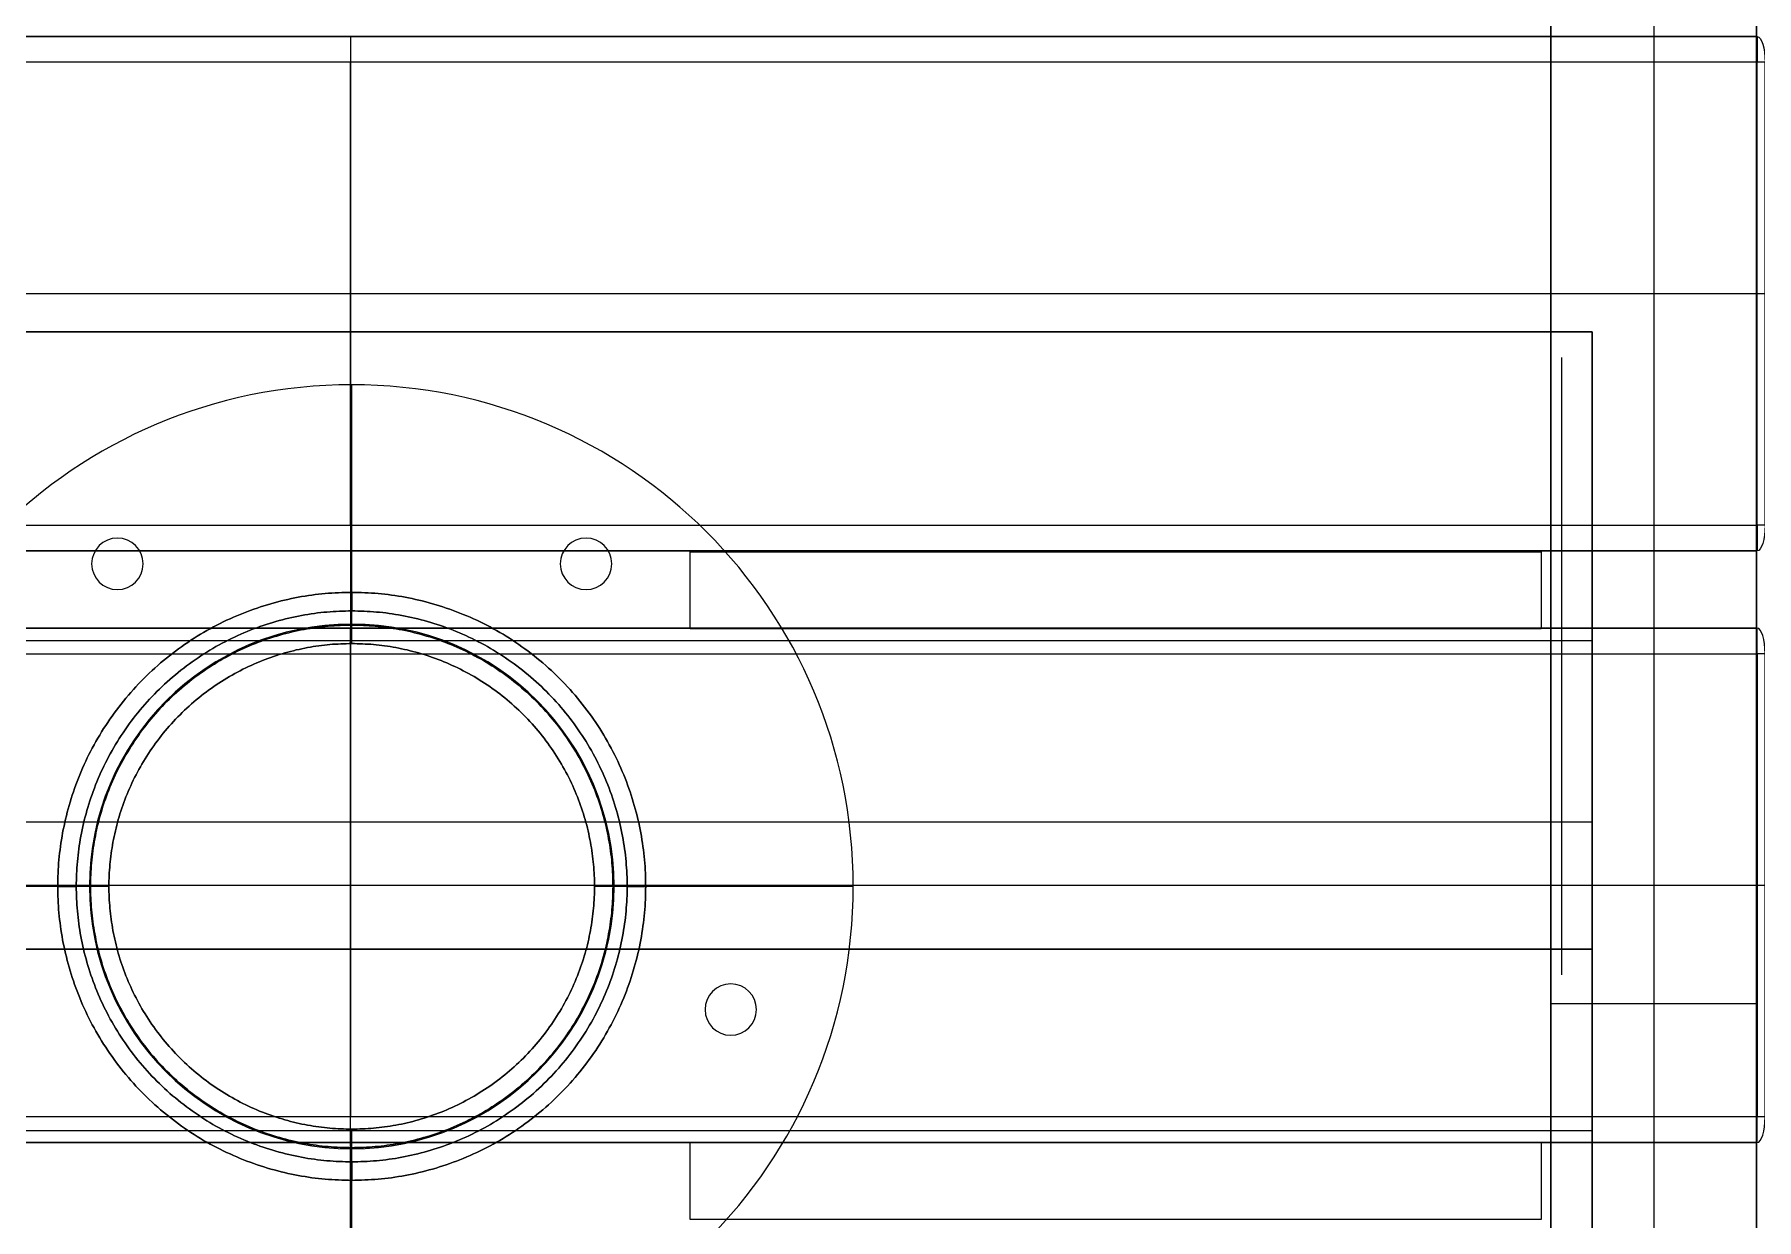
# Model space of a CAD drawing. Header units: millimetres. Extents: x -3602 to 1532, y 0 to 13678.
# Drawn here: x -3387.1 to -3052.3, y 13332.2 to 13562.5 of the extents above; entities that cross this region are included whole.
import ezdxf

# ---------------------------------------------------------------- set-up
doc = ezdxf.new("R2010")
doc.units = ezdxf.units.MM
doc.header["$MEASUREMENT"] = 0
doc.layers.add('Domyślny', color=7, linetype='Continuous', true_color=0x000000)

# ---------------------------------------------------------------- blocks, each defined once
blk = doc.blocks.new('ZD 06_Bez rowka')
at = {"layer": 'Domyślny'}
for p, q in [((-45, 19), (45, 19)), ((0, 19, -895), (0, 19, 895)), ((-50, -19), (-50, 14)), ((0, -19, 900), (0, 14, 900)), ((0, -19, -900), (0, 14, -900)), ((50, -19), (50, 14)), ((-50, -2.5, 895), (-50, -2.5, -895)), ((-45, -2.5, 900), (45, -2.5, 900)), ((-45, -2.5, -900), (45, -2.5, -900)), ((50, -2.5, -895), (50, -2.5, 895)), ((50, -19), (-50, -19)), ((0, -19, -900), (0, -19, 900))]:
    blk.add_line(p, q, dxfattribs=at)
for centre, start, end in [((-45, 14, -895), 90, 180), ((-45, 14, 895), 90, 180), ((-45, 14, -895), 90, 180), ((-45, 14), 90, 180), ((45, 14, -895), 360, 90), ((45, 14, 895), 360, 90), ((45, 14, -895), 0, 90), ((45, 14), 0, 90)]:
    blk.add_arc(centre, 5, start, end, dxfattribs=at)
at = {"layer": 'Domyślny', "extrusion": (1, 1.84741e-14, 9.09495e-14)}
blk.add_arc((14, -895, -45), 5, 270, 0, dxfattribs=at)
at = {"layer": 'Domyślny', "extrusion": (1, -7.10543e-15, -1.56319e-14)}
blk.add_arc((14, 895, -45), 5, 0, 90, dxfattribs=at)
at = {"layer": 'Domyślny', "extrusion": (1, 0, 0)}
for centre, start, end in [((14, -895), 270, 0), ((14, 895), 0, 90)]:
    blk.add_arc(centre, 5, start, end, dxfattribs=at)
at = {"layer": 'Domyślny', "extrusion": (1, -7.10543e-15, 1.08002e-13)}
blk.add_arc((14, -895, 45), 5, 270, 0, dxfattribs=at)
at = {"layer": 'Domyślny', "extrusion": (1, 3.55271e-14, 1.13687e-14)}
blk.add_arc((14, 895, 45), 5, 0, 90, dxfattribs=at)
at = {"layer": 'Domyślny', "extrusion": (-1.42109e-15, 1, -2.84217e-15)}
blk.add_arc((45, -895, 14), 5, 270, 360, dxfattribs=at)
at = {"layer": 'Domyślny', "extrusion": (-8.52651e-15, 1, 1.20792e-14)}
blk.add_arc((45, 895, 14), 5, 0, 90, dxfattribs=at)
at = {"layer": 'Domyślny', "extrusion": (-4.0492e-29, 1, -1.42109e-15)}
blk.add_arc((-45, -895, 14), 5, 180, 270, dxfattribs=at)
at = {"layer": 'Domyślny', "extrusion": (5.68434e-15, 1, -1.29656e-28)}
blk.add_arc((-45, 895, 14), 5, 90, 180, dxfattribs=at)
at = {"layer": 'Domyślny', "extrusion": (0, 1, 0)}
for centre, start, end in [((45, -895, -2.5), 270, 0), ((45, 895, -2.5), 0, 90), ((-45, -895, -2.5), 180, 270), ((-45, 895, -2.5), 90, 180)]:
    blk.add_arc(centre, 5, start, end, dxfattribs=at)
at = {"layer": 'Domyślny', "extrusion": (-1.06581e-14, 1, -1.49214e-14)}
blk.add_arc((45, -895, -19), 5, 270, 0, dxfattribs=at)
at = {"layer": 'Domyślny', "extrusion": (6.39488e-15, 1, -7.10543e-16)}
blk.add_arc((45, 895, -19), 5, 0, 90, dxfattribs=at)
at = {"layer": 'Domyślny', "extrusion": (5.68434e-15, 1, -1.42109e-14)}
blk.add_arc((-45, -895, -19), 5, 180, 270, dxfattribs=at)
at = {"layer": 'Domyślny', "extrusion": (-2.77112e-14, 1, -1.42109e-14)}
blk.add_arc((-45, 895, -19), 5, 90, 180, dxfattribs=at)
at = {"layer": 'Domyślny'}
for points in [[(-45, 19, -895), (0, 19, -895), (45, 19, -895)], [(-45, 19, 895), (-45, 19), (-45, 19, -895)], [(45, 19, 895), (0, 19, 895), (-45, 19, 895)], [(45, 19, -895), (45, 19), (45, 19, 895)], [(-50, 14, 895), (-50, -2.5, 895), (-50, -19, 895)], [(-50, 14, -895), (-50, 14), (-50, 14, 895)], [(-50, -19, -895), (-50, -2.5, -895), (-50, 14, -895)], [(45, 14, 900), (0, 14, 900), (-45, 14, 900)], [(-45, 14, 900), (-45, -2.5, 900), (-45, -19, 900)], [(45, 14, -900), (0, 14, -900), (-45, 14, -900)], [(-45, 14, -900), (-45, -2.5, -900), (-45, -19, -900)], [(45, -19, 900), (45, -2.5, 900), (45, 14, 900)], [(45, -19, -900), (45, -2.5, -900), (45, 14, -900)], [(50, 14, 895), (50, 14), (50, 14, -895)], [(50, -19, 895), (50, -2.5, 895), (50, 14, 895)], [(50, 14, -895), (50, -2.5, -895), (50, -19, -895)], [(-50, -19, 895), (-50, -19), (-50, -19, -895)], [(-45, -19, 900), (0, -19, 900), (45, -19, 900)], [(45, -19, -900), (0, -19, -900), (-45, -19, -900)], [(50, -19, 895), (50, -19), (50, -19, -895)]]:
    blk.add_open_spline(points, degree=2, dxfattribs=at)

msp = doc.modelspace()

# ---------------------------------------------------------------- linework, layer by layer
at = {"layer": 'Domyślny'}
for p, q in [((-3092.27, 13571.6, 379), (-3092.27, 13222.82, 379)), ((-3092.27, 13571.58, 377), (-3092.27, 13222.82, 377)), ((-3092.27, 13222.82, 375), (-3092.27, 13571.57, 375)), ((-3072.27, 13571.6, 379), (-3072.27, 13222.82, 379)), ((-3072.27, 13571.57, 375), (-3072.27, 13222.82, 375)), ((-3052.27, 13222.82, 379), (-3052.27, 13571.6, 379)), ((-3052.27, 13571.58, 377), (-3052.27, 13222.82, 377)), ((-3052.27, 13222.82, 375), (-3052.27, 13571.57, 375)), ((-3325.6, 13504.75, 374.9), (-3325.6, 13504.75, 378.9)), ((-3084.23, 13504.75, 378.9), (-3084.23, 13504.75, 374.9)), ((-3325.39, 13494.44, -222.35), (-3325.39, 13494.44, -228.35)), ((-3325.39, 13447.94, -222.35), (-3325.39, 13494.44, -222.35)), ((-3325.39, 13447.94, -228.35), (-3325.39, 13494.44, -228.35)), ((-3370.95, 13464.64, -228.35), (-3370.95, 13464.64, -222.35)), ((-3279.84, 13464.64, -228.35), (-3279.84, 13464.64, -222.35)), ((-3375.95, 13459.64, -228.35), (-3375.95, 13459.64, -222.35)), ((-3365.95, 13459.64, -228.35), (-3365.95, 13459.64, -222.35)), ((-3284.84, 13459.64, -228.35), (-3284.84, 13459.64, -222.35)), ((-3274.84, 13459.64, -228.35), (-3274.84, 13459.64, -222.35)), ((-3370.95, 13454.64, -222.35), (-3370.95, 13454.64, -228.35)), ((-3325.39, 13454.09, 127.32), (-3325.39, 13454.09, 377.69)), ((-3279.84, 13454.64, -222.35), (-3279.84, 13454.64, -228.35)), ((-3325.39, 13450.49, 377.69), (-3325.39, 13450.49, 127.32)), ((-3325.39, 13447.94, -228.35), (-3325.39, 13447.94, -222.35)), ((-3325.39, 13447.74, 198.19), (-3325.39, 13447.74, -222.91)), ((-3325.39, 13444.14, -222.91), (-3325.39, 13444.14, 198.19)), ((-3084.23, 13444.75, 374.9), (-3084.23, 13444.75, 378.9)), ((-3084.23, 13409.44, 378.9), (-3084.23, 13409.44, 374.9)), ((-3376.39, 13396.94, -222.35), (-3422.89, 13396.94, -222.35)), ((-3376.39, 13396.94, -228.35), (-3422.89, 13396.94, -228.35)), ((-3376.39, 13396.94, -222.35), (-3376.39, 13396.94, -228.35)), ((-3274.39, 13396.94, -222.35), (-3274.39, 13396.94, -228.35)), ((-3227.89, 13396.94, -222.35), (-3274.39, 13396.94, -222.35)), ((-3227.89, 13396.94, -228.35), (-3274.39, 13396.94, -228.35)), ((-3227.89, 13396.94, -222.35), (-3227.89, 13396.94, -228.35)), ((-3084.23, 13384.75, 378.9), (-3084.23, 13384.75, 374.9)), ((-3251.69, 13377.99, -228.35), (-3251.69, 13377.99, -222.35)), ((-3256.69, 13372.99, -228.35), (-3256.69, 13372.99, -222.35)), ((-3246.69, 13372.99, -228.35), (-3246.69, 13372.99, -222.35)), ((-3251.69, 13367.99, -222.35), (-3251.69, 13367.99, -228.35)), ((-3325.39, 13349.74, 198.19), (-3325.39, 13349.74, -222.91)), ((-3084.23, 13349.44, 374.9), (-3084.23, 13349.44, 378.9)), ((-3325.39, 13346.14, -222.91), (-3325.39, 13346.14, 198.19)), ((-3325.39, 13345.94, -222.35), (-3325.39, 13345.94, -228.35)), ((-3325.39, 13324.44, -222.35), (-3325.39, 13345.94, -222.35)), ((-3325.39, 13324.44, -228.35), (-3325.39, 13345.94, -228.35)), ((-3325.39, 13343.39, 127.32), (-3325.39, 13343.39, 377.69)), ((-3325.39, 13339.79, 377.69), (-3325.39, 13339.79, 127.32))]:
    msp.add_line(p, q, dxfattribs=at)
msp.add_lwpolyline([(-3090.17, 13499.75), (-3090.17, 13379.75)], dxfattribs=at)
for centre, radius, start, end in [((-3325.39, 13396.94, -222.35), 97.5, 90, 270), ((-3325.39, 13396.94, -228.35), 97.5, 90, 270), ((-3325.39, 13396.94, -225.35), 97.5, 90, 270), ((-3325.39, 13396.94, -222.35), 97.5, 270, 90), ((-3325.39, 13396.94, -228.35), 97.5, 270, 90), ((-3325.39, 13396.94, -225.35), 97.5, 270, 90), ((-3370.95, 13459.64, -228.35), 5, 90, 270), ((-3370.95, 13459.64, -222.35), 5, 90, 270), ((-3370.95, 13459.64, -225.35), 5, 90, 270), ((-3370.95, 13459.64, -228.35), 5, 270, 90), ((-3370.95, 13459.64, -222.35), 5, 270, 90), ((-3370.95, 13459.64, -225.35), 5, 270, 90), ((-3279.84, 13459.64, -228.35), 5, 90, 270), ((-3279.84, 13459.64, -222.35), 5, 90, 270), ((-3279.84, 13459.64, -225.35), 5, 90, 270), ((-3279.84, 13459.64, -228.35), 5, 270, 90), ((-3279.84, 13459.64, -222.35), 5, 270, 90), ((-3279.84, 13459.64, -225.35), 5, 270, 90), ((-3325.39, 13396.94, -222.35), 51, 90, 270), ((-3325.39, 13396.94, -228.35), 51, 90, 270), ((-3325.39, 13396.94, -225.35), 51, 90, 270), ((-3325.39, 13396.94, -222.35), 51, 270, 90), ((-3325.39, 13396.94, -228.35), 51, 270, 90), ((-3325.39, 13396.94, -225.35), 51, 270, 90), ((-3251.69, 13372.99, -228.35), 5, 90, 270), ((-3251.69, 13372.99, -222.35), 5, 90, 270), ((-3251.69, 13372.99, -225.35), 5, 90, 270), ((-3251.69, 13372.99, -228.35), 5, 270, 90), ((-3251.69, 13372.99, -222.35), 5, 270, 90), ((-3251.69, 13372.99, -225.35), 5, 270, 90)]:
    msp.add_arc(centre, radius, start, end, dxfattribs=at)
for points in [[(-3084.23, 13504.75, 374.9), (-3325.6, 13504.75, 374.9), (-3566.98, 13504.75, 374.9)], [(-3084.23, 13504.75, 378.9), (-3325.6, 13504.75, 378.9), (-3566.98, 13504.75, 378.9)], [(-3566.98, 13504.75, 376.9), (-3325.6, 13504.75, 376.9), (-3084.23, 13504.75, 376.9)], [(-3325.6, 13504.75, 374.9), (-3325.6, 13457.1, 374.9), (-3325.6, 13409.44, 374.9)], [(-3325.6, 13504.75, 378.9), (-3325.6, 13457.1, 378.9), (-3325.6, 13409.44, 378.9)], [(-3084.23, 13409.44, 374.9), (-3084.23, 13457.1, 374.9), (-3084.23, 13504.75, 374.9)], [(-3084.23, 13409.44, 378.9), (-3084.23, 13457.1, 378.9), (-3084.23, 13504.75, 378.9)], [(-3084.23, 13504.75, 376.9), (-3084.23, 13457.1, 376.9), (-3084.23, 13409.44, 376.9)], [(-3259.61, 13447.01, 374.9), (-3259.61, 13454.5, 374.9), (-3259.61, 13461.99, 374.9)], [(-3259.61, 13461.99, 374.9), (-3176.89, 13461.99, 374.9), (-3094.16, 13461.99, 374.9)], [(-3259.61, 13447.01, 378.9), (-3259.61, 13454.5, 378.9), (-3259.61, 13461.99, 378.9)], [(-3259.61, 13461.99, 378.9), (-3176.89, 13461.99, 378.9), (-3094.16, 13461.99, 378.9)], [(-3259.61, 13461.99, 378.9), (-3259.61, 13461.99, 376.9), (-3259.61, 13461.99, 374.9)], [(-3176.89, 13461.99, 378.9), (-3176.89, 13461.99, 376.9), (-3176.89, 13461.99, 374.9)], [(-3094.16, 13461.99, 374.9), (-3094.16, 13454.5, 374.9), (-3094.16, 13447.01, 374.9)], [(-3094.16, 13461.99, 378.9), (-3094.16, 13454.5, 378.9), (-3094.16, 13447.01, 378.9)], [(-3094.16, 13461.99, 378.9), (-3094.16, 13461.99, 376.9), (-3094.16, 13461.99, 374.9)], [(-3325.39, 13454.09, 127.32), (-3325.39, 13452.29, 127.32), (-3325.39, 13450.49, 127.32)], [(-3259.61, 13454.5, 378.9), (-3259.61, 13454.5, 376.9), (-3259.61, 13454.5, 374.9)], [(-3094.16, 13454.5, 378.9), (-3094.16, 13454.5, 376.9), (-3094.16, 13454.5, 374.9)], [(-3325.39, 13444.14, 198.19), (-3325.39, 13445.94, 198.19), (-3325.39, 13447.74, 198.19)], [(-3325.39, 13444.14, -222.91), (-3325.39, 13445.94, -222.91), (-3325.39, 13447.74, -222.91)], [(-3094.16, 13447.01, 374.9), (-3176.89, 13447.01, 374.9), (-3259.61, 13447.01, 374.9)], [(-3094.16, 13447.01, 378.9), (-3176.89, 13447.01, 378.9), (-3259.61, 13447.01, 378.9)], [(-3259.61, 13447.01, 378.9), (-3259.61, 13447.01, 376.9), (-3259.61, 13447.01, 374.9)], [(-3176.89, 13447.01, 378.9), (-3176.89, 13447.01, 376.9), (-3176.89, 13447.01, 374.9)], [(-3094.16, 13447.01, 378.9), (-3094.16, 13447.01, 376.9), (-3094.16, 13447.01, 374.9)], [(-3566.98, 13444.75, 374.9), (-3325.6, 13444.75, 374.9), (-3084.23, 13444.75, 374.9)], [(-3566.98, 13444.75, 378.9), (-3325.6, 13444.75, 378.9), (-3084.23, 13444.75, 378.9)], [(-3084.23, 13409.44, 374.9), (-3325.6, 13409.44, 374.9), (-3566.98, 13409.44, 374.9)], [(-3084.23, 13409.44, 378.9), (-3325.6, 13409.44, 378.9), (-3566.98, 13409.44, 378.9)], [(-3325.6, 13409.44, 374.9), (-3325.6, 13397.1, 374.9), (-3325.6, 13384.75, 374.9)], [(-3325.6, 13409.44, 378.9), (-3325.6, 13397.1, 378.9), (-3325.6, 13384.75, 378.9)], [(-3084.23, 13384.75, 374.9), (-3084.23, 13397.1, 374.9), (-3084.23, 13409.44, 374.9)], [(-3084.23, 13384.75, 378.9), (-3084.23, 13397.1, 378.9), (-3084.23, 13409.44, 378.9)], [(-3084.23, 13409.44, 376.9), (-3084.23, 13397.1, 376.9), (-3084.23, 13384.75, 376.9)], [(-3382.54, 13396.94, 127.32), (-3380.74, 13396.94, 127.32), (-3378.94, 13396.94, 127.32)], [(-3382.54, 13396.94, 377.69), (-3382.54, 13396.94, 252.51), (-3382.54, 13396.94, 127.32)], [(-3378.94, 13396.94, 377.69), (-3378.94, 13396.94, 252.51), (-3378.94, 13396.94, 127.32)], [(-3376.19, 13396.94, 198.19), (-3376.19, 13396.94, -12.36), (-3376.19, 13396.94, -222.91)], [(-3372.59, 13396.94, 198.19), (-3374.39, 13396.94, 198.19), (-3376.19, 13396.94, 198.19)], [(-3372.59, 13396.94, -222.91), (-3374.39, 13396.94, -222.91), (-3376.19, 13396.94, -222.91)], [(-3372.59, 13396.94, 198.19), (-3372.59, 13396.94, -12.36), (-3372.59, 13396.94, -222.91)], [(-3278.19, 13396.94, 198.19), (-3278.19, 13396.94, -12.36), (-3278.19, 13396.94, -222.91)], [(-3274.59, 13396.94, 198.19), (-3276.39, 13396.94, 198.19), (-3278.19, 13396.94, 198.19)], [(-3274.59, 13396.94, -222.91), (-3276.39, 13396.94, -222.91), (-3278.19, 13396.94, -222.91)], [(-3274.59, 13396.94, 198.19), (-3274.59, 13396.94, -12.36), (-3274.59, 13396.94, -222.91)], [(-3271.84, 13396.94, 127.32), (-3270.04, 13396.94, 127.32), (-3268.24, 13396.94, 127.32)], [(-3271.84, 13396.94, 377.69), (-3271.84, 13396.94, 252.51), (-3271.84, 13396.94, 127.32)], [(-3268.24, 13396.94, 377.69), (-3268.24, 13396.94, 252.51), (-3268.24, 13396.94, 127.32)], [(-3566.98, 13384.75, 374.9), (-3325.6, 13384.75, 374.9), (-3084.23, 13384.75, 374.9)], [(-3084.23, 13384.75, 378.9), (-3325.6, 13384.75, 378.9), (-3566.98, 13384.75, 378.9)], [(-3325.6, 13289.44, 378.9), (-3325.6, 13337.1, 378.9), (-3325.6, 13384.75, 378.9)], [(-3325.6, 13289.44, 374.9), (-3325.6, 13337.1, 374.9), (-3325.6, 13384.75, 374.9)], [(-3084.23, 13289.44, 374.9), (-3084.23, 13337.1, 374.9), (-3084.23, 13384.75, 374.9)], [(-3084.23, 13289.44, 378.9), (-3084.23, 13337.1, 378.9), (-3084.23, 13384.75, 378.9)], [(-3084.23, 13384.75, 376.9), (-3084.23, 13337.1, 376.9), (-3084.23, 13289.44, 376.9)], [(-3092.27, 13374.13, 375), (-3092.27, 13374.14, 377), (-3092.27, 13374.16, 379)], [(-3092.27, 13374.16, 379), (-3072.27, 13374.16, 379), (-3052.27, 13374.16, 379)], [(-3052.27, 13374.13, 375), (-3072.27, 13374.13, 375), (-3092.27, 13374.13, 375)], [(-3052.27, 13374.16, 379), (-3052.27, 13374.14, 377), (-3052.27, 13374.13, 375)], [(-3084.23, 13349.44, 378.9), (-3325.6, 13349.44, 378.9), (-3566.98, 13349.44, 378.9)], [(-3084.23, 13349.44, 374.9), (-3325.6, 13349.44, 374.9), (-3566.98, 13349.44, 374.9)], [(-3325.39, 13346.14, 198.19), (-3325.39, 13347.94, 198.19), (-3325.39, 13349.74, 198.19)], [(-3325.39, 13346.14, -222.91), (-3325.39, 13347.94, -222.91), (-3325.39, 13349.74, -222.91)], [(-3259.58, 13332.2, 374.9), (-3259.58, 13339.69, 374.9), (-3259.58, 13347.18, 374.9)], [(-3259.58, 13347.18, 374.9), (-3176.86, 13347.18, 374.9), (-3094.14, 13347.18, 374.9)], [(-3259.58, 13332.2, 378.9), (-3259.58, 13339.69, 378.9), (-3259.58, 13347.18, 378.9)], [(-3259.58, 13347.18, 378.9), (-3176.86, 13347.18, 378.9), (-3094.14, 13347.18, 378.9)], [(-3259.58, 13347.18, 378.9), (-3259.58, 13347.18, 376.9), (-3259.58, 13347.18, 374.9)], [(-3176.86, 13347.18, 378.9), (-3176.86, 13347.18, 376.9), (-3176.86, 13347.18, 374.9)], [(-3094.14, 13347.18, 374.9), (-3094.14, 13339.69, 374.9), (-3094.14, 13332.2, 374.9)], [(-3094.14, 13347.18, 378.9), (-3094.14, 13339.69, 378.9), (-3094.14, 13332.2, 378.9)], [(-3094.14, 13347.18, 378.9), (-3094.14, 13347.18, 376.9), (-3094.14, 13347.18, 374.9)], [(-3325.39, 13343.39, 127.32), (-3325.39, 13341.59, 127.32), (-3325.39, 13339.79, 127.32)], [(-3259.58, 13339.69, 378.9), (-3259.58, 13339.69, 376.9), (-3259.58, 13339.69, 374.9)], [(-3094.14, 13339.69, 378.9), (-3094.14, 13339.69, 376.9), (-3094.14, 13339.69, 374.9)], [(-3094.14, 13332.2, 374.9), (-3176.86, 13332.2, 374.9), (-3259.58, 13332.2, 374.9)], [(-3094.14, 13332.2, 378.9), (-3176.86, 13332.2, 378.9), (-3259.58, 13332.2, 378.9)], [(-3259.58, 13332.2, 378.9), (-3259.58, 13332.2, 376.9), (-3259.58, 13332.2, 374.9)], [(-3176.86, 13332.2, 378.9), (-3176.86, 13332.2, 376.9), (-3176.86, 13332.2, 374.9)], [(-3094.14, 13332.2, 378.9), (-3094.14, 13332.2, 376.9), (-3094.14, 13332.2, 374.9)]]:
    msp.add_open_spline(points, degree=2, dxfattribs=at)
for points, knots in [([(-3325.39, 13454.09, 127.32), (-3382.54, 13454.09, 127.32), (-3382.54, 13396.94, 127.32), (-3382.54, 13339.79, 127.32), (-3325.39, 13339.79, 127.32)], [0, 0, 0, 89.77101, 89.77101, 179.54202, 179.54202, 179.54202]), ([(-3325.39, 13454.09, 377.69), (-3382.54, 13454.09, 377.69), (-3382.54, 13396.94, 377.69), (-3382.54, 13339.79, 377.69), (-3325.39, 13339.79, 377.69)], [-269.31303, -269.31303, -269.31303, -179.54202, -179.54202, -89.77101, -89.77101, -89.77101]), ([(-3325.39, 13339.79, 267.08), (-3382.54, 13339.79, 267.08), (-3382.54, 13396.94, 267.08), (-3382.54, 13454.09, 267.08), (-3325.39, 13454.09, 267.08)], [89.77101, 89.77101, 89.77101, 179.54202, 179.54202, 269.31303, 269.31303, 269.31303]), ([(-3325.39, 13339.79, 127.32), (-3268.24, 13339.79, 127.32), (-3268.24, 13396.94, 127.32), (-3268.24, 13454.09, 127.32), (-3325.39, 13454.09, 127.32)], [0, 0, 0, 89.77101, 89.77101, 179.54202, 179.54202, 179.54202]), ([(-3325.39, 13339.79, 377.69), (-3268.24, 13339.79, 377.69), (-3268.24, 13396.94, 377.69), (-3268.24, 13454.09, 377.69), (-3325.39, 13454.09, 377.69)], [-269.31303, -269.31303, -269.31303, -179.54202, -179.54202, -89.77101, -89.77101, -89.77101]), ([(-3325.39, 13454.09, 267.08), (-3268.24, 13454.09, 267.08), (-3268.24, 13396.94, 267.08), (-3268.24, 13339.79, 267.08), (-3325.39, 13339.79, 267.08)], [89.77101, 89.77101, 89.77101, 179.54202, 179.54202, 269.31303, 269.31303, 269.31303]), ([(-3325.39, 13450.49, 127.32), (-3378.94, 13450.49, 127.32), (-3378.94, 13396.94, 127.32), (-3378.94, 13343.39, 127.32), (-3325.39, 13343.39, 127.32)], [0, 0, 0, 84.116143, 84.116143, 168.232287, 168.232287, 168.232287]), ([(-3325.39, 13450.49, 377.69), (-3378.94, 13450.49, 377.69), (-3378.94, 13396.94, 377.69), (-3378.94, 13343.39, 377.69), (-3325.39, 13343.39, 377.69)], [-252.34843, -252.34843, -252.34843, -168.232287, -168.232287, -84.116143, -84.116143, -84.116143]), ([(-3325.39, 13343.39, 267.08), (-3378.94, 13343.39, 267.08), (-3378.94, 13396.94, 267.08), (-3378.94, 13450.49, 267.08), (-3325.39, 13450.49, 267.08)], [84.116143, 84.116143, 84.116143, 168.232287, 168.232287, 252.34843, 252.34843, 252.34843]), ([(-3325.39, 13343.39, 127.32), (-3271.84, 13343.39, 127.32), (-3271.84, 13396.94, 127.32), (-3271.84, 13450.49, 127.32), (-3325.39, 13450.49, 127.32)], [0, 0, 0, 84.116143, 84.116143, 168.232287, 168.232287, 168.232287]), ([(-3325.39, 13343.39, 377.69), (-3271.84, 13343.39, 377.69), (-3271.84, 13396.94, 377.69), (-3271.84, 13450.49, 377.69), (-3325.39, 13450.49, 377.69)], [-252.34843, -252.34843, -252.34843, -168.232287, -168.232287, -84.116143, -84.116143, -84.116143]), ([(-3325.39, 13450.49, 267.08), (-3271.84, 13450.49, 267.08), (-3271.84, 13396.94, 267.08), (-3271.84, 13343.39, 267.08), (-3325.39, 13343.39, 267.08)], [84.116143, 84.116143, 84.116143, 168.232287, 168.232287, 252.34843, 252.34843, 252.34843]), ([(-3325.39, 13346.14, 198.19), (-3376.19, 13346.14, 198.19), (-3376.19, 13396.94, 198.19), (-3376.19, 13447.74, 198.19), (-3325.39, 13447.74, 198.19)], [-159.592907, -159.592907, -159.592907, -79.796453, -79.796453, 0, 0, 0]), ([(-3325.39, 13447.74, -222.91), (-3376.19, 13447.74, -222.91), (-3376.19, 13396.94, -222.91), (-3376.19, 13346.14, -222.91), (-3325.39, 13346.14, -222.91)], [0, 0, 0, 79.796453, 79.796453, 159.592907, 159.592907, 159.592907]), ([(-3325.39, 13346.14, -12.36), (-3376.19, 13346.14, -12.36), (-3376.19, 13396.94, -12.36), (-3376.19, 13447.74, -12.36), (-3325.39, 13447.74, -12.36)], [79.796453, 79.796453, 79.796453, 159.592907, 159.592907, 239.38936, 239.38936, 239.38936]), ([(-3325.39, 13447.74, 198.19), (-3274.59, 13447.74, 198.19), (-3274.59, 13396.94, 198.19), (-3274.59, 13346.14, 198.19), (-3325.39, 13346.14, 198.19)], [-159.592907, -159.592907, -159.592907, -79.796453, -79.796453, 0, 0, 0]), ([(-3325.39, 13346.14, -222.91), (-3274.59, 13346.14, -222.91), (-3274.59, 13396.94, -222.91), (-3274.59, 13447.74, -222.91), (-3325.39, 13447.74, -222.91)], [0, 0, 0, 79.796453, 79.796453, 159.592907, 159.592907, 159.592907]), ([(-3325.39, 13447.74, -12.36), (-3274.59, 13447.74, -12.36), (-3274.59, 13396.94, -12.36), (-3274.59, 13346.14, -12.36), (-3325.39, 13346.14, -12.36)], [79.796453, 79.796453, 79.796453, 159.592907, 159.592907, 239.38936, 239.38936, 239.38936]), ([(-3325.39, 13349.74, 198.19), (-3372.59, 13349.74, 198.19), (-3372.59, 13396.94, 198.19), (-3372.59, 13444.14, 198.19), (-3325.39, 13444.14, 198.19)], [-148.283173, -148.283173, -148.283173, -74.141587, -74.141587, 0, 0, 0]), ([(-3325.39, 13444.14, -222.91), (-3372.59, 13444.14, -222.91), (-3372.59, 13396.94, -222.91), (-3372.59, 13349.74, -222.91), (-3325.39, 13349.74, -222.91)], [0, 0, 0, 74.141587, 74.141587, 148.283173, 148.283173, 148.283173]), ([(-3325.39, 13349.74, -12.36), (-3372.59, 13349.74, -12.36), (-3372.59, 13396.94, -12.36), (-3372.59, 13444.14, -12.36), (-3325.39, 13444.14, -12.36)], [74.141587, 74.141587, 74.141587, 148.283173, 148.283173, 222.42476, 222.42476, 222.42476]), ([(-3325.39, 13444.14, 198.19), (-3278.19, 13444.14, 198.19), (-3278.19, 13396.94, 198.19), (-3278.19, 13349.74, 198.19), (-3325.39, 13349.74, 198.19)], [-148.283173, -148.283173, -148.283173, -74.141587, -74.141587, 0, 0, 0]), ([(-3325.39, 13349.74, -222.91), (-3278.19, 13349.74, -222.91), (-3278.19, 13396.94, -222.91), (-3278.19, 13444.14, -222.91), (-3325.39, 13444.14, -222.91)], [0, 0, 0, 74.141587, 74.141587, 148.283173, 148.283173, 148.283173]), ([(-3325.39, 13444.14, -12.36), (-3278.19, 13444.14, -12.36), (-3278.19, 13396.94, -12.36), (-3278.19, 13349.74, -12.36), (-3325.39, 13349.74, -12.36)], [74.141587, 74.141587, 74.141587, 148.283173, 148.283173, 222.42476, 222.42476, 222.42476])]:
    msp.add_rational_spline(points, [1, 0.707106781187, 1, 0.707106781187, 1], degree=2, knots=knots, dxfattribs=at)

# ---------------------------------------------------------------- block references
at = {"layer": 'Domyślny', "extrusion": (-1, -3.40824e-15, -1.39529e-17), "xscale": -1, "zscale": 0.3055555555555552}
msp.add_blockref('ZD 06_Bez rowka', (-13512.14, 398.05, 3325.62), dxfattribs=at)
msp.add_blockref('ZD 06_Bez rowka', (-13512.14, 398.05, 3325.62), dxfattribs=at)
at = {"layer": 'Domyślny', "extrusion": (-1, -3.22469e-15, -1.39529e-17), "zscale": 0.3055555555555555, "rotation": 359.9999999999996}
msp.add_blockref('ZD 06_Bez rowka', (-13397.14, 398.05, 3325.62), dxfattribs=at)
msp.add_blockref('ZD 06_Bez rowka', (-13397.14, 398.05, 3325.62), dxfattribs=at)

doc.saveas('drawing.dxf')
